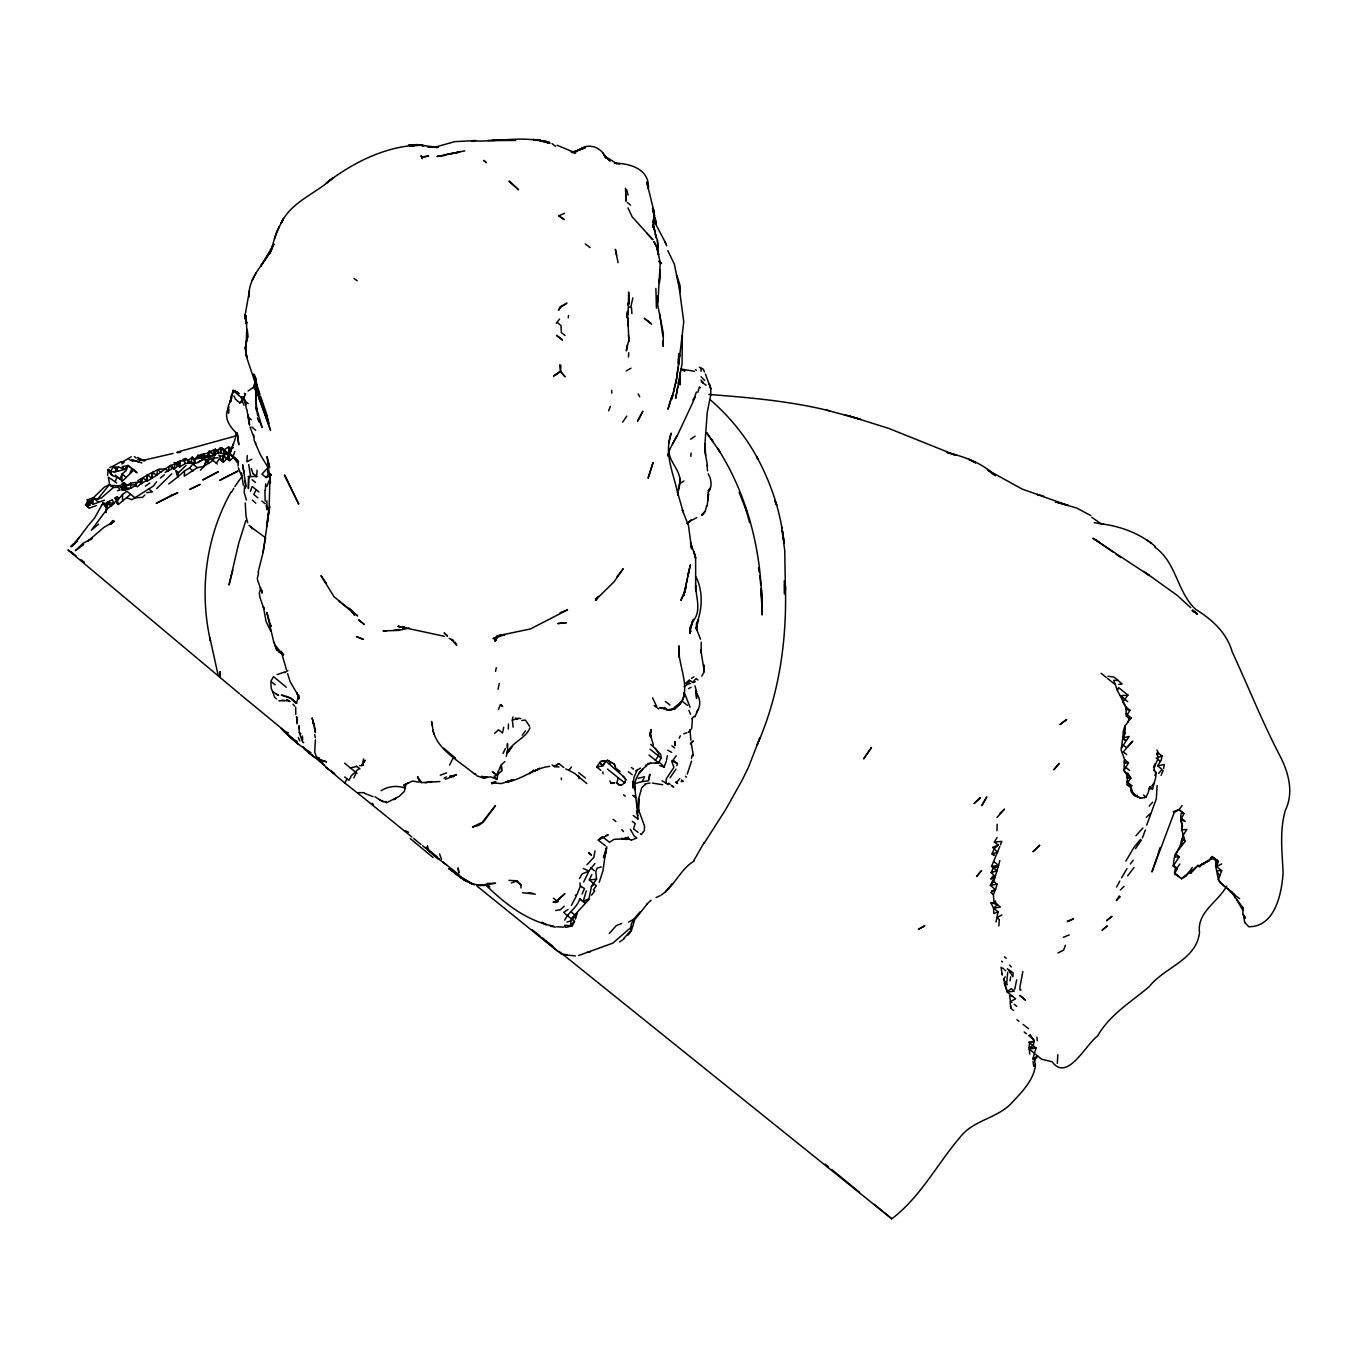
<?xml version="1.0" encoding="UTF-8"?>
<svg xmlns="http://www.w3.org/2000/svg" width="1358" height="1358" viewBox="0 0 1358 1358"><rect width="100%" height="100%" fill="white"/><g stroke="black" fill="none" stroke-linecap="round" stroke-linejoin="round"><path stroke-width="1.5" d="M257.12 470.207L256.628 476.573L248.429 476.505L248.395 488.507L248.853 477.812M1181.816 845.491L1182.699 835.934L1186.875 829.466L1181.8 829.84L1185.076 841.417L1175.468 853.758L1173.974 859.224L1173.244 866.081L1177.25 868.662L1174.738 873.313L1175.281 874.824M296.944 723.882L296.995 717.177L297.283 722.49M628.873 340.077L627.481 311.423L627.023 317.755L627.532 312.985M679.747 378.016L680.035 384.959L679.951 372.398M679.883 378.254L679.951 372.635M246.036 323.085L246.137 315.82L247.054 336.326L246.681 330.928L245.832 354.319L247.054 357.46L245.442 349.193L246.511 356.865L268.884 423.628L266.049 412.459L268.12 420.963M1125.952 713.629L1131.146 717.907L1129.058 718.399L1126.359 716.124L1125.969 706.907L1117.328 690.305L1113.696 680.341L1118.211 680.494L1122.081 684.008L1118.737 684.381M663.247 341.011L663.162 346.341L663.332 333.491L657.747 305.075L660.243 262.603L656.661 246.647L658.562 254.964L657.408 240.434L655.388 234.034L656.05 237.701M508.333 729.025L508.435 724.001M217.348 463.978L216.278 463.078L219.385 458.885L223.357 462.246L223.052 455.337L229.179 453.623L235.579 458.902M255.44 377.88L255.321 383.567L254.964 377.371M705.43 374.044L710.811 388.846L710.709 395.178L707.212 412.577L704.955 443.879L704.802 450.313L707.45 465.862M704.955 443.879L705.617 455.32M628.024 314.241L628.313 306.67L631.504 307.689L631.894 313.596M255.423 378.016L254.981 389.254L255.576 377.677L254.761 388.744L255.915 380.07M678.711 353.521L678.372 363.299L679 353.657L678.491 360.04M245.255 502.935L245.985 516.261L247.682 522.643M996.959 830.74L997.196 824.272M601.356 866.896L597.079 868.135L595.806 871.887L596.552 879.186L591.511 886.265L588.863 899.556L571.26 918.772L570.547 925.138M560.582 371.651L560.837 365.387L559.615 364.81L560.582 371.651L565.098 376.828L560.548 371.379L553.674 375.979L560.548 371.379M298.505 698.555L298.641 695.211L298.862 698.912L296.91 692.784L297.809 694.838L290.171 681.716L287.607 673.619M1124.22 739.075L1122.896 738.039L1123.202 731.538L1125.086 728.295M104.379 500.202L92.938 504.293L93.244 497.877L104.549 486.945L109.37 484.687L113.41 487.454L118.18 487.318L124.172 482.786M690.883 456.39L691.052 453.029M1057.814 1054.691L1057.322 1063.399M315.396 739.872L314.716 751.976L316.465 757.034L320.013 759.869L326.412 761.787L320.013 759.869M678.949 656.118L678.864 645.814C677.065 666.354 695.449 693.615 674.79 708.859L666.218 709.996M1153.876 767.474L1157.814 759.445L1157.525 752.468L1162.075 756.033L1161.141 760.225L1157.661 765.861L1162.024 769.409L1158.646 773.398M214.157 457.816L213.036 460.413L208.504 463.485L208.198 456.543L203.751 459.31L207.978 460.549L210.524 458.359L218.044 457.799M265.353 490.442L265.693 483.821M619.52 164.08L614.461 163.096C630.299 163.554 649.803 168.901 648.394 188.881L646.764 182.04L653.622 210.066L653.928 223.425L653.945 215.362M1010.335 973.075L1009.147 970.495L1012.881 976.725L1013.119 972.82L1007.246 968.78M198.828 462.28L192.87 464.096L189.492 468.069L184.586 470.819L184.264 476.183L197.3 467.661L204.023 466.439L206.348 460.226M627.871 318.281L627.685 325.597M998.877 925.901L999.267 919.536L996.908 917.618L998.079 911.846L993.564 908.179L990.814 902.595L995.584 903.036L1000.405 907.059L993.564 908.179L993.818 913.561L998.079 911.846M678.015 367.441L675.86 382.956M1178.982 809.64L1183.921 813.646L1180.662 819.96L1182.512 825.902L1181.8 829.84C1183.259 823.763 1178.693 818.042 1181.867 811.914L1178.982 809.64L1173.244 811.745L1174.229 812.474L1178.982 809.64L1182.156 805.515M1131.146 717.907L1124.814 726.174L1125.069 733.133L1122.76 737.937L1121.148 750.091L1124.645 759.682L1123.932 770.512L1130.824 778.151L1127.666 782.31L1127.276 784.89L1130.841 787.708L1133.896 795.194L1140.669 798.114L1144.353 797.638L1145.982 797.061L1148.019 793.123L1149.887 786.757L1152.569 788.879L1155.624 777.896L1156.065 772.804L1154.011 769.901L1155.03 763.96L1153.519 767.202M654.318 217.076L653.283 222.423L654.352 216.72L653.622 210.066L654.149 213.8M507.196 747.749L507.485 743.539L507.773 750.465M228.806 409.013L228.5 413.222L228.212 406.348L231.624 397.996M694.906 685.773L696.535 691.46L696.586 698.453L695.907 692.648C700.677 698.012 700.864 705.804 697.027 711.898M247.343 455.541L246.85 461.805L251.841 459.191M628.431 357.018L628.788 352.774M678.661 365.234L679.56 354.744L676.878 377.694L671.87 399.031L675.86 382.039M1124.645 759.682L1128.498 762.823L1123.932 770.512L1127.378 775.282L1127.276 784.89L1132.012 785.841L1126.563 781.359M690 628.788L689.643 632.794L692.512 622.1L690.424 627.158L693.649 619.333L692.24 621.981C702.103 611.779 695.958 597.69 695.619 585.485L695.72 591.103L695.602 557.968L690.815 543.064M678.847 363.146L683.77 321.812L678.864 285.248M264.912 490.476L265.2 501.085M1124.526 759.529L1124.186 762.992L1128.498 762.823M1242.994 907.721L1242.96 913.951M1157.118 785.603L1156.32 798.827L1146.695 825.172M679.238 484.059L678.253 491.019L679.764 484.585M679 656.678L679.339 653.588L678.915 657.051M238.023 465.981L238.38 462.789M295.704 707.314L295.755 714.461M359.972 768.934L356.305 765.929M207.859 453.199L209.573 451.009L207.859 453.199L200.305 454.641L197.725 457.816L203.666 455.728L207.095 455.932L210.15 451.705L214.581 455.524L197.725 457.816L198.115 455.354L194.856 459.31L194.941 462.144L191.037 462.84L186.47 459.072L184.196 460.854L180.461 460.854L179.748 466.982L178.628 466.15M236.037 432.489L235.324 438.566L229.943 453.419L237.65 460.583L233.186 456.967M230.096 453.114L228.755 446.986L228.534 453.538L223.052 449.023L224.053 453.334L230.096 453.114L230.639 448.598L228.755 446.986L223.934 449.837L224.053 453.334L227.024 453.725L222.423 448.412L219.775 448.242L217.195 450.873L218.757 453.538L215.328 449.159L210.15 451.705L207.927 456.594L204.447 456.067L215.362 455.456M627.26 344.864L626.344 350.839L628.347 341.826M707.162 506.042L708.604 493.667M568.221 317.891L568.544 315.531M628.364 305.55L628.635 292.089L629.229 300.271L628.313 305.244L629.212 299.269L628.092 305.007M707.518 470.836L707.043 465.471M678.304 383.16L678.796 379.51M244.491 486.164L244.236 492.699L246.46 500.117M266.864 500.83L267.203 509.878L266.134 505.465M632.862 297.877L630.808 307.112M1010.029 980.815L1010.607 976.809M106.06 512.628L106.552 509.318L105.551 512.255M677.795 386.86L675.639 398.454L682.056 363.893L682.344 335.613M399.405 796.178L404.395 791.358L406.093 784.177L412.543 781.003L419.062 782.225M559.106 951.364L891.782 1218.805C920.826 1196.805 937.376 1163.602 960.581 1136.629C974.059 1119.688 997.706 1118.381 1011.999 1102.628C1021.929 1091.815 1033.693 1080.459 1035.407 1065.164L1034.575 1060.191L1032.861 1058.816L1036.069 1048.003L1028.787 1042.146L1034.304 1041.28L1030.009 1034.406M258.071 572.414L263.062 552.502L269.75 506.636L269.156 508.248L270.004 474.706L270.395 482.854L267.051 456.526L269.75 467.339M233.067 392.7L231.301 395.738L230.656 401.595L232.965 390.425L235.511 390.714M1006.584 984.465L1007.704 972.243M594.957 850.94L593.904 857.288L586.979 864.707M106.773 508.418L102.885 502.562L106.773 508.418L107.231 502.205L112.391 499.693L113.783 503.546L107.265 508.894L91.376 530.18L98.642 524.137M263.062 552.502L265.472 538.294M474.927 773.483L476.896 775.876L481.564 777.336L490.968 776.929L496.96 779.458L498.301 771.582M1163.602 768.458L1164.281 764.503L1157.661 765.861M649.65 774.264L648.615 780.086L650.024 774.654M239.619 403.241L241.928 400.271M186.08 465.353L178.509 472.635L177.694 477.065L168.715 483.957M640.348 911.659L633.439 919.485L631.232 924.408L630.689 930.705L623.746 938.497M606.788 846.832L604.123 858.035L605.532 852.518L602.969 870.767L599.217 882.31M687.997 575.52L688.693 571.871M687.81 576.437L688.727 571.65M687.25 774.077L691.477 761.21M507.247 752.009L507.603 750.21M993.971 902.73L993.411 894.532L995.499 889.575L990.372 885.433L993.835 881.529L999.861 860.599M1192.341 867.389L1186.298 875.927L1181.511 878.745L1178.405 876.266L1174.466 873.041L1175.587 867.236L1173.244 866.081L1179.202 856.813L1175.468 853.758M498.097 689.287L499.218 683.464M495.534 671.361L496.264 667.712M1014.732 989.303L1016.684 979.78M215.328 449.159L214.174 454.981L217.433 453.08M363.503 765.437L362.433 764.639L363.571 758.867M687.437 578.338L683.719 595.398L690.441 564.758L689.032 570.054M1205.598 862.296L1209.078 860.649L1200.489 864.944L1209.078 860.649L1212.219 856.491L1218.364 861.345L1216.496 866.489L1221.674 870.665L1218.398 879.797L1220.384 882.921L1232.181 892.359M653.622 210.066L654.318 217.212L652.825 226.973M564.724 920.147C568.374 912.118 577.235 907.687 579.73 898.792L584.857 902.934L583.227 901.406L586.266 890.831M995.991 921.912L996.908 917.618L1001.865 914.952M122.101 483.431L124.325 482.956L125.615 484.093L125.021 486.809L130.724 483.193L139.45 481.92L141.707 483.652L140.638 479.085L147.564 474.876L157.8 469.63L160.821 472.109L169.665 465.811L179.426 462.789L178.815 466.405L175.063 463.401L174.062 469.325L169.665 465.811L167.951 471.124L165.099 472.329M157.8 469.63L156.56 475.351L147.122 481.173L142.845 477.812L141.47 483.363L146.341 480.613L147.088 475.181L147.122 481.173L147.564 474.876L152.011 478.457L152.537 472.499L151.807 478.186L152.826 472.363L156.56 475.351L160.821 472.109M666.489 760.039L667.474 755.591M503.733 727.226L502.46 732.93L498.522 729.772L494.635 733.337M507.654 750.431L506.228 756.423M641.944 781.682L636.002 783.277M173.841 462.671L177.1 463.723L177.491 461.992L180.461 460.854M257.324 578.44L258.631 572.77M496.96 635.697L495.857 640.484L496.739 636.902M228.959 406.891C223.323 416.244 228.534 425.105 235.341 432.014M691.46 758.494L692.291 754.98L693.361 755.778L691.29 743.386M607.45 769.086L618.145 777.71L617.041 782.378L618.79 784.822L621.251 785.28L624.731 782.819L625.834 779.628L624.391 777.353L605.617 760.887L600.711 761.499L596.671 766.981L600.864 770.342M676.895 765.691L677.404 763.586L673.042 760.107L676.199 755.812M697.571 710.166L695.024 716.905M652.791 226.973L653.724 223.68M231.573 395.874L230.215 401.408L231.539 398.013M706.669 505.566L705.26 511.151L701.475 514.784M1022.846 971.513L1020.13 985.823L1019.858 989.863L1021.114 990.016M677.065 436.088L693.004 402.053L696.348 392.055M124.681 490.085L121.269 487.352L124.715 490.187L126.09 484.84L134.782 484.891L136.971 482.701L135.647 485.587L130.657 488.252L126.43 487.98L124.715 490.187L121.999 489.899L121.269 487.352L126.09 484.84L122.067 488.048L121.999 489.899L125.7 489.389L126.752 485.095L125.615 484.093M249.38 424.85L246.85 409.301M651.161 729.518L649.735 735.866L650.838 729.806L650.635 737.038L650.652 735.527L653.351 745.084M204.124 453.979L201.086 457.731L194.856 459.31L192.276 457.154L188.083 460.481L188.541 462.806L191.512 463.197L185.503 463.384L179.748 466.982L177.491 461.992M513.035 716.888L512.153 720.215L517.721 718.399M1203.867 863.111L1204.631 863.739L1203.782 863.145L1199.793 866.608L1198.146 865.335L1190.151 872.243M267.815 467.678L261.958 474.112L266.168 477.558L271.379 475.045L267.492 471.922L268.477 468.221M223.357 462.246L227.058 458.563L228.314 453.911L229.57 460.668L233.678 457.273M298.03 697.961L296.519 702.986M1123.507 730.91L1124.814 726.174M130.657 488.252L130.724 483.193M248.191 403.666L244.168 400.186L243.303 396.926L245.272 400.78L243.642 399.388L245.136 393.973L244.355 393.413L245.56 394.601M1126.359 716.124L1129.992 710.251L1125.578 706.652L1122.845 701.967L1127.921 695.126L1118.686 687.623L1117.328 690.305M435.629 147.326L438.413 147.004L427.787 146.851L437.514 147.496L417.025 144.576L408.486 145.204L414.869 145.34C382.837 147.496 351.467 163.656 326.26 183.092L333.338 177.542C316.72 193.328 291.58 201.323 281.225 222.933L283.516 218.536L276.404 232.439L270.038 253.386M220.42 455.677L223.476 456.712L222.186 461.228L218.876 455.151M668.849 443.098L671.175 433.168C663.536 454.523 674.23 474.621 678.1 495.229L677.523 492.36L683.193 511.966L682.293 509.912L688.455 525.529L691.629 548.938L690.492 542.827M697.791 392.394L699.387 386.962L700.456 387.76M634.559 920.317L631.249 931.096L627.956 935.136M209.573 451.179L207.978 456.611L207.095 455.932M260.736 587.641L259.327 593.242L260.006 597.622L264.029 609.267L263.452 606.941L266.1 621.625L270.785 631.181M232.829 570.122L228.993 585.009L238.736 543.132L245.883 520.555M993.411 894.532L990.848 892.495L995.499 889.575L997.111 884.211L993.835 881.529M997.111 884.211L990.372 885.433L994.939 875.774L990.797 879.118L993.818 874.858L991.051 872.668L997.027 870.784L991.544 866.421L999.827 846.39M274.384 238.787L279.171 226.616M1127.921 721.998L1129.058 718.399M96.316 505.668L89.492 508.011L85.486 504.752L86.929 506.025L89.781 504.056L90.103 505.278L87.54 504.395L92.684 498.046L87.336 499.778L87.54 504.395L91.139 502.901L92.684 498.046L97.64 499.15L101.46 497.894L113.41 487.454L109.37 484.687L97.64 499.15M1157.22 856.457L1151.924 871.955L1174.229 812.474M1157.525 752.468L1156.778 754.725L1158.442 753.13L1156.948 750.074M588.303 872.447L583.685 881.987M1157.797 854.623L1160.19 847.494M652.519 222.423L654.284 217.229M496.638 636.664L495.042 641.316L496.943 636.664M666.269 761.261L664.079 767.066L659.496 765.488M234.781 451.603L232.931 456.763L237.395 462.705L238.55 461.211M250.381 491.375L252.13 486.436L258.903 491.952M1145.405 829.959L1142.401 837.903M248.107 391.002L253.403 387.437L255.542 381.615L258.886 392.903M129.74 466.846L128.025 465.505L126.124 470.683L122.101 473.942L119.911 479.001L122.407 481.105L133.763 470.123L137.022 472.822L131.913 468.408M1065.436 945.236L1063.654 950.074L1057.916 952.96M229.943 453.419L231.607 448.938M116.652 483.041L115.175 481.784L116.907 477.184L112.358 475.572L108.182 469.427L109.37 470.224M269.784 253.793L274.01 243.897L260.804 266.168L269.631 252.877C261.126 266.592 248.056 279.544 248.972 296.876L249.397 290.985L245.238 314.496L245.951 322.423L245.306 316.618M575.402 919.162L577.405 912.644L572.516 919.79L574.485 921.318L570.767 925.002M496.96 779.458L494.159 776.25L496.892 775.062L500.983 765.097L504.87 761.566M449.583 765.046L452.791 758.681M271.702 249.261L272.058 248.361M266.898 486.249L269.173 480.579M608.622 410.761L610.387 406.398M129.808 473.653L131.862 468.646L128.025 465.505L124.58 469.444L114.479 472.058L110.456 471.345L108.182 469.427L110.558 473.721L110.456 471.345L113.325 466.999L118.587 466.999L124.58 469.444L128.025 465.505M253.42 387.454L255.491 382.413L254.048 387.93M1000.473 844.727L1001.865 841.366L994.412 842.045L997.078 837.496M498.403 709.623L500.508 704.598L502.562 706.347L500.508 704.598M88.321 502.698L86.929 506.025L89.492 508.011L85.486 504.752L87.642 502.121M1161.073 775.367L1163.195 770.359M576.318 895.991L571.412 905.379M1149.887 786.757L1149.055 788.675L1152.569 788.879M701.78 676.182L704.259 671.497L700.847 650.126L701.135 652.875L701.254 642.198M1122.896 738.039L1125.069 733.133M102.257 504.31L94.551 518.077L87.846 526.021M1121.284 748.088L1129.16 736.46L1122.76 737.937L1125.748 740.433L1122.845 738.939M111.288 523.781L112.765 520.504L111.22 523.509M496.807 636.8L495.263 640.178L497.945 635.714L494.872 639.941L498.131 635.9L494.482 639.669L498.352 636.138L493.056 638.616L504.904 634.678L497.707 635.782L530.52 628.924L567.576 609.793L560.141 612.679M105.788 512.119L107.503 504.09L104.43 503.071M503.037 753.469L505.295 748.581M582.056 894.005L584.5 888.573L580.138 885.755L580.002 882.853M679.204 738.175L680.324 735.781M592.971 882.989L589.304 879.984L591.816 874.62M1154.843 775.418L1156.065 772.804L1153.876 770.156M144.848 495.008L142.641 497.317L135.053 497.86L130.64 494.278L118.333 504.497L117.433 500.559L122.526 494.448L126.854 491.256L130.453 494.125M529.959 727.803C525.682 738.905 511.83 741.74 507.298 753.13L511.881 746.747L509.029 751.212M266.168 477.558L269.207 473.331L267.492 471.922M445.017 155.474L436.936 156.476L459.53 152.164M119.131 485.349L118.18 487.318L120.115 489.932L117.467 490.713M1181.511 878.745L1189.591 871.887L1191 872.956L1198.146 865.335M231.25 491.562C205.839 536.766 199.066 590.289 210.388 640.704L209.862 637.649L218.197 675.367M991.051 872.668L993.411 867.864L998.368 866.676M353.81 777.794L356.186 773.041M232.235 446.544L233.576 443.896M672.38 444.151L676.946 435.901L669.562 449.634L667.83 455.982L669.443 449.125L668.832 455.796L668.815 449.108C668.17 461.567 681.037 469.851 679.968 482.514L679.73 477.897M675.995 769.171L670.054 777.794M362.213 796.722L344.762 782.989L347.156 778.813M348.904 780.443L351.349 775.741L359.021 768.577M574.621 921.403L572.176 926.088L571.124 925.104M256.136 272.822L252.198 280.223M579.543 878.473L581.988 874.026L588.795 871.123L594.974 863.501M1116.599 887.046L1119.773 881.104M256.255 489.814L253.742 494.448L257.918 497.86M596.671 766.981L602.986 765.895L599.421 762.517L603.105 765.522L605.617 760.887L607.552 760.276L613.901 763.722L615.395 765.929M654.437 747.935L660.803 754.505L661.091 758.07L658.562 762.738L647.613 763.552M603.105 765.522L605.651 760.87M1121.606 877.726L1126.97 868.696M114.479 472.058L118.587 466.999M704.157 842.537L693.683 860.802M704.446 842.792L725.851 809.283L741.943 780.544L748.513 767.202L759.818 738.022L757.017 745.236C779.22 695.245 786.961 640.518 785.399 586.13L785.399 590.221L784.754 550.516L781.614 526.989M1125.867 861.074L1133.896 847.528L1140.465 839.414M231.743 491.919L233.814 488.303M1141.348 840.127L1135.424 848.75M637.089 770.207L633.931 777.54L632.964 787.996L632.709 781.189M124.325 482.956L122.882 485.383L125.428 483.906M362.433 764.639L365.132 760.208L362.145 764.486M78.068 539.109L87.404 526.615M707.824 492.937C712.526 487.743 711.575 479.34 708.18 473.789M1119.264 895.873L1116.361 900.541L1120.265 896.67M695.092 397.011L693.072 400.169L695.313 397.113M597.401 597.299L595.636 599.998L598.793 596.366L595.33 600.151L613.884 582.005L623.237 568.764L617.058 576.658M1004.411 982.157L1003.562 979.169L1005.192 976.741M111.424 523.594L113.376 520.725L109.302 524.578L114.479 521.302L104.125 527.227L88.049 540.993L92.191 538.362L82.889 543.421L75.386 550.686L83.585 544.626M622.66 422.1L626.785 416.125M1133.964 867.609L1127.615 875.893M556.237 323.187L559.564 319.13M242.386 475.911L234.849 486.487M1179.83 864.044L1176.809 868.305L1173.431 865.538M1135.916 835.73L1142.893 827.956M522.321 735.153L525.359 730.893M672.074 883.668L665.607 891.85L661.261 895.024M997.027 817.465L1004.547 809.113L1000.082 813.238M1212.219 856.491L1209.978 859.529L1214.697 858.443M1226.647 886.197C1218.075 901.882 1196.704 912.27 1199.521 932.606C1196.16 960.276 1164.553 967.134 1149.207 986.638C1130.925 1002.068 1109.69 1014.698 1097.502 1036.12C1085.942 1044.166 1067.269 1082.615 1052.127 1061.735L1041.637 1059.257L1035.577 1054.3M156.611 481.784L153.488 485.977L131.947 499.659L126.769 497.86M702.205 515.48L705.328 511.304M1130.365 863.977L1133.149 860.293M635.238 919.077L647.308 903.8M227.024 453.725L221.456 453.368L220.76 450.601L222.423 448.412M591.562 895.126L594.736 890.984L593.361 889.931L596.332 885.62L594.515 884.228L591.511 886.265M555.439 902.442L558.172 901.423L553.029 902.035L555.439 902.442L564.945 893.564L556.627 900.897L553.368 898.181M657.713 761.957L658.562 762.738L655.32 760.157L658.528 756.05L658.46 753.351L655.999 749.175L650.737 744.371M1151.771 785.959L1153.91 783.226M74.809 542.521L79.137 537.445M646.663 765.759C639.143 771.123 633.592 780.12 634.627 789.592L634.288 782.666L637.819 815.92M707.976 490.798L710.183 488.099M677.523 783.498L676.522 782.598L679.798 778.626M642.555 769.12L639.262 773.109L642.64 769.12M565.709 768.967L568.747 770.241L571.548 767.032M1149.174 806.109L1152.602 802.171M482.633 821.743L495.517 805.583L483.075 822.371L478.61 825.426L472.499 827.056L481.156 822.744M121.677 462.399L131.217 456.78M609.284 933.489L616.226 925.681L621.709 923.423M200.407 470.241L204.023 466.439M141.334 483.38L137.226 486.809L135.647 485.587M171.719 473.874L156.696 488.591M690.798 743.42L693.259 740.925L690.339 743.861M121.847 481.683L122.101 473.942L126.243 477.49M70.939 546.239L73.57 543.675M184.586 470.819L177.694 477.065L175.708 470.411L178.509 472.635M691.714 718.654L694.244 716.226M1120.282 890.033L1124.051 886.384M645.559 784.16L641.74 787.742L638.684 798.725L638.158 811.795L638.6 798.572L638.718 812.254M696.535 691.46L695.432 690.781M694.023 861.125C681.478 868.577 676.165 882.445 665.437 891.646M77.406 541.112L71.346 546.731L75.182 543.166M1146.339 817.278L1150.498 813.476M993.564 908.179L997.468 904.615L990.814 902.595M687.216 523.577L691.103 520.029L687.216 523.526L690.849 520.912M647.189 903.8L651.093 900.252M998.232 845.1L994.277 848.597L991.951 854.148L994.26 855.251L992.375 853.775L997.621 852.281L992.647 847.341L998.232 845.1L994.412 842.045M564.249 906.261L560.311 909.741L555.745 910.488M685.4 683.38L689.423 679.9M496.892 775.062L492.411 771.802L496.892 775.062L501.662 771.055L501.526 765.301M602.239 836.681L598.148 840.076L605.413 845.779M160.295 478.084L164.454 474.74M1144.353 797.638L1145.558 796.688M684.126 686.775L687.012 684.551M208.266 463.265L203.972 466.473L206.178 461.516L208.504 463.485M599.116 839.651L608.265 834.847L606.058 835.408M1034.575 1060.191L1037.682 1056.015L1032.861 1058.816M145.391 486.147L149.787 483.024M116.975 496.705L117.433 500.559L114.836 498.199L116.975 496.705L118.655 497.996M563.876 767.576L558.851 763.603L554.454 766.693L558.987 766.981M121.813 463.927L124.223 462.246M690.611 439.262L695.075 436.173M1137.155 795.245L1136.222 795.873L1131.452 792.037L1130.841 787.708M555.405 374.876L560.124 371.668M220.76 450.601L223.102 449.04M619.638 941.858L624.188 938.802M1035.407 1065.164L1033.744 1066.285L1033.031 1061.328M679.628 483.821L683.906 480.987M563.57 912.44L568.119 909.419M284.569 672.702L287.913 670.563M549.617 766.353C534.543 768.017 522.117 779.475 506.823 782.089L512.628 779.848L501.543 783.583L491.375 782.683L494.889 782.429L491.647 783.719L494.77 782.446M691.46 678.372L693.938 676.81M1205.446 862.143L1208.62 860.208M673.857 707.908L682.123 701.288L684.143 696.128L683.872 693.174L684.568 696.382L683.634 692.716M558.851 763.603L554.098 766.438L552.112 764.894M635.748 770.903L640.501 768.051M444.066 778.27L446.392 776.895M381.106 790.696C388.167 786.129 397.69 785.094 405.465 788.302M207.027 455.66L202.24 458.478L198.115 455.354L199.015 457.901L201.612 458.036M539.482 768.187L534.712 770.971L537.819 769.646M626.174 370.938L630.978 368.188M398.675 796.637L386.775 802.663L379.34 799.845M244.542 396.791L241.232 397.334L242.301 401.272L239.721 402.749L236.258 399.914M573.466 151.621L585.213 147.801L576.013 151.332L584.908 147.241L579.798 149.397C589.083 142.352 601.764 147.733 605.923 157.884L603.733 154.676L610.149 161.008L604.989 156.289L616.634 163.588M688.523 688.693L691.018 687.301M113.648 465.828L121.066 461.669M445.441 779.305L456.492 774.722L450.567 776.369M631.385 927.005L612.848 943.131L578.644 955.506M198.336 462.059L203.428 459.377L198.2 461.822M691.612 520.352L696.722 517.653M1012.134 996.042L1009.571 995.686L1010.556 1001.491L1015.648 998.843L1007.008 991.9L1011.286 988.624L1014.273 991.119L1007.381 992.121M676.522 782.598L677.421 782.14M628.381 922.099L633.439 919.485M404.718 787.861L404.005 785.026L408.639 782.683M1216.496 866.489L1221.64 863.96M1063.331 937.326L1069.255 934.881M507.417 782.395L511.219 780.527M656.118 897.553L660.073 895.686M579.73 898.792L583.227 901.406L588.303 899.03M645.508 765.42L650.805 763.026M109.76 467.508L112.544 466.252L117.925 470.768M558.8 215.786L564.13 219.555L558.8 215.786L564.538 213.325M608.961 763.637L611.524 762.585M404.005 785.026L406.093 784.177M277.185 674.57L284.501 672.04M177.1 463.723L179.426 462.789L178.815 466.405L175.878 463.095L177.966 465.777L174.062 469.325L170.836 465.268L172.653 468.255L167.951 471.124L165.201 468.934L158.496 469.206M1157.406 753.554L1158.442 753.13M440.264 775.231L446.646 772.855M692.987 682.667L695.245 681.784M511.355 882.989L517.143 880.799L520.929 884.992L520.963 887.945M204.583 453.674L200.78 456.033M631.47 840.042L636.902 838.005L635.103 836.681M182.821 459.479L185.74 458.41L184.196 460.854L185.503 463.384M991.561 890.899L995.499 889.575M1158.153 757.323L1162.075 756.033M683.719 733.863L686.741 732.862M583.227 901.406L588.863 899.556M230.639 448.598L233.457 447.682M495.891 781.801L491.902 783.057L494.889 782.429M409.148 627.99L398.454 630.418L383.058 630.859L386.623 630.791M567.05 922.031L570.649 920.962M484.399 778.185L487.437 777.319L481.564 777.336L484.11 778.253L481.903 776.131M436.444 146.783L454.879 141.622L475.555 140.587L471.43 140.757C497.351 142.573 524.714 134.561 549.667 143.337L543.879 140.96L533.151 139.484L540.433 140.281L537.462 139.908L549.667 143.337M566.184 927.361L571.939 925.867L564.622 925.239L565.42 927.175M177.049 452.146L236.02 435.884M690.628 683.43L686.673 684.432L690.356 680.647L692.563 682.378L696.128 678.559L697.978 679.985M402.953 628.686L406.144 627.939M587.369 952.382L590.424 951.669M681.156 781.58L683.278 781.308L681.563 779.984M575.3 895.16L576.878 894.803L580.053 886.842L581.292 886.672M638.09 778.253L644.592 776.793L642.232 781.58L648.547 780.782M1188.844 873.432L1191 872.956M141.809 460.651L173.077 453.453M457.901 152.3L444.253 154.863L445.645 154.88M464.809 150.874L451.111 153.573M344.66 763.162L350.296 767.864L356.22 766.642M425.207 782.836L431.708 781.495M248.208 417.415L251.349 419.775M221.456 453.368L217.229 451.365M219.775 448.242L221.812 447.868L217.195 450.873L216.262 450.007L214.174 454.981L213.478 449.668M1218.364 861.345L1216.293 861.702L1213.882 858.765M645.084 783.838L649.973 783.057M393.582 630.401L399.761 629.433M146.732 492.733L152.402 491.851L149.007 489.05M177.151 452.774L180.512 452.265M439.924 781.529L421.608 782.615L418.79 780.222L417.534 776.606L421.608 782.615M609.844 780.867L611.1 783.379L614.563 782.853M278.899 700.813L284.263 700.524M128.263 465.675L122.254 466.541L124.58 469.444M600.711 761.499L604.412 760.972M991.544 866.421L998.673 865.47L993.988 861.685M521.811 720.504L525.427 720.113L529.569 726.258M589.304 879.984L596.552 879.186M1127.921 695.126L1120.452 695.754L1127.734 701.696M611.1 783.379L613.85 783.142M101.884 504.548L107.503 504.09L111.679 505.77L107.231 502.205L113.783 503.546L116.771 499.88L117.433 500.559M655.558 763.128L659.937 762.789L664.079 767.066M491.986 140.383L515.531 140.349L488.065 140.434M1179.202 856.813L1174.653 857.119L1180.628 844.455L1181.833 838.752L1185.076 841.417M535.375 894.141L522.558 892.749M357.799 792.682L364.063 792.614M359.564 765.691L362.145 765.674M1221.674 870.665L1216.632 870.699L1215.597 865.742L1216.87 860.038L1215.597 865.742L1216.428 866.913M125.7 489.389L128.993 489.372L123.901 488.439M480.019 885.45L495.568 883.277L487.199 883.464M477.133 885.416L484.721 885.45L471.871 884.109L448.768 868.594L465.743 880.935L474.434 884.703L459.53 876.691L465.743 880.935L454.675 873.364M450.313 776.436L454.03 776.47L449.854 776.131L451.484 776.725M575.385 955.896L564.538 954.844M652.4 783.091L662.687 784.737M563.808 927.124L556.746 926.801M508.911 880.357L517.143 880.799M694.498 371.294L680.681 368.969L684.856 371.023L680.528 368.816M110.915 485.366L117.671 485.74M708.808 394.431C749.26 397.588 790.203 401.034 829.67 410.897M281.819 700.389L287.336 700.796M561.584 954.199L567.22 954.708M515.531 140.349L508.367 139.67M553.606 926.156C527.023 921.08 505.074 903.834 485.943 885.212M575.877 152.724L571.26 152.3L575.028 152.724M518.145 718.297L520.81 718.569M528.33 892.817L533.1 893.394M444.321 636.274L398.098 626.361L405.227 627.413M284.314 695.534L281.344 695.143L290.476 698.301L295.772 703.037M1107.89 676.233L1114.052 677.099L1118.211 680.494M1094.208 522.677L1103.392 524.222M666.863 708.961L659.615 707.739L664.588 708.842M1140.669 798.114L1133.896 795.194L1131.452 792.037L1131.367 787.063M398.098 626.361L404.344 627.43L401.102 626.87M1103.307 524.12C1122.115 526.785 1140.618 533.966 1155.183 546.34M144.865 460.701L137.888 459.411L141.996 460.175M626.87 839.516L621.54 838.446L624.867 838.803L614.02 839.363L609.487 842.283L602.969 837.19M550.363 926.105L555.371 927.141M549.769 142.335L543.251 140.893L547.546 141.894M1129.992 710.251L1126.003 709.351L1125.578 706.652M134.221 460.786L139.144 461.924M422.661 145.679L420.216 145.085L423.679 145.951M826.292 410.014L860.361 419.299L844.201 414.529M1043.623 496.128L1036.799 494.363L1068.22 505.465L1055.539 501.9L1076.656 508.011L1090.797 515.582M574.875 152.69L557.052 145.238M848.631 415.82L888.811 428.432L956.066 455.405L946.424 452.248C964.146 456.763 982.072 462.654 995.38 475.843M233.949 391.172L232.965 390.425L239.195 393.379M131.913 459.581L141.826 462.993M203.751 459.31L207.978 460.549M288.405 732.76L285.944 731.996L240.553 694.668M1180.662 819.96L1185.211 821.42L1181.205 818.144M364.555 793.361L373.127 796.637M618.23 784.262L621.251 785.28M285.842 696.06L291.257 698.233M1037.665 494.584L1022.065 489.033L987.504 469.936L993.818 474.672M1003.647 968.763L1001.848 967.864M268.018 473.687L271.379 475.045L268.918 472.584M316.465 757.034L318.943 758.036L326.039 767.389L333.304 772.889M631.029 839.957L625.138 837.597L629.552 839.38M699.319 367.135L703.393 369.325L704.479 372.024M293.718 739.754L297.215 741.298M677.404 763.586L671.65 760.904L673.857 767.457L666.337 778.694L666.048 783.125L668.119 784.618M144.084 460.769L137.616 457.476M1230.246 891.765L1239.616 898.623M474.825 774.366C460.685 762.008 437.038 749.888 433.083 730.366M405.244 830.672L408.605 832.301M583.278 868.407L588.795 871.123M485.179 884.381L489.882 886.706L486.334 884.924M132.965 461.431L129.095 459.428M223.476 456.712L229.57 460.668L229.179 453.623M545.916 924.56L541.689 922.354L546.052 924.696M449.209 638.345L453.691 640.704L451.518 639.55L456.712 645.288L455.168 642.164M132.761 469.291L134.323 470.14M286.521 699.743L289.95 701.611M1028.6 1028.702L1023.066 1024.475M667.695 750.159L671.769 752.383M568.747 770.241L575.079 773.721L586.809 783.566M283.737 654.726L276.93 650.176L275.538 647.087M283.296 654.488L278.882 651.823L282.702 654.335M1091.781 517.296L1101.711 524.256M276.302 694.125L278.577 695.381L272.551 691.528L271.159 688.15L270.887 681.275L273.467 676.607L286.351 687.25M249.023 525.461L251.264 526.734M291.087 737.971L294.652 740.025M515.446 717.975L517.687 719.265M662.076 780.799L666.048 783.125M334.798 773.89L333.847 773.279M446.561 864.978L438.753 859.037M664.334 707.484L665.658 708.282M310.88 752.739L299.218 744.863L284.263 731.538L294.941 741.451L298.624 744.354L281.242 728.567M140.825 482.005L140.638 479.085L137.871 480.596M116.907 477.184L119.911 479.001L115.311 475.079M134.357 456.577L136.241 458.087M71.125 552.333L73.315 553.911M1098.707 541.91L1092.901 538.294L1149.292 575.537L1143.792 571.277M265.608 537.802L250.534 526.751L252.113 528.873M607.552 760.276L609.725 761.634M287.37 699.862L289.526 701.254M701.067 376.743L704.649 380.444M659.784 262.417L661.55 263.554L658.63 261.313M1192.188 610.557L1197.145 613.782L1192.409 610.54L1196.262 613.29M251.824 426.972L255.711 430.282M703.105 383.058L704.123 383.771M374.978 796.756L383.024 801.848M119.827 486.232L121.643 487.488M1127.378 775.282L1127.157 777.811L1130.824 778.151L1127.785 772.991M328.364 768.967L325.971 767.304L330.011 770.461M1094.921 539.262L1112.847 551.942M1146.644 573.483L1177.267 595.415L1190.711 607.688M1116.021 554.2L1120.673 557.476M638.141 832.386L633.558 828.94L635.204 823.644L632.285 821.335M1154.877 547.257C1176.554 562.144 1176.979 592.326 1195.855 609.521C1212.117 619.452 1226.902 632.947 1232.232 651.942C1248.341 686.639 1262.414 722.354 1280.136 756.236C1288.725 772.838 1293.902 792.614 1285.415 810.2C1279.355 830.587 1282.207 852.026 1283.106 872.871C1281.663 894.124 1274.856 926.903 1248.766 926.75L1244.896 922.659M344.694 776.997L346.918 778.592M292.479 699.132L296.808 703.41M1150.956 543.03L1146.627 539.788M657.645 708.265L658.664 709.029M1001.542 961.226L1002.56 961.973M696.518 370.327L695.517 369.682M690.509 714.342L688.93 710.353M705.04 384.416L706.109 385.214M353.98 278.39L357.205 280.8M1004.428 969.731L1005.786 970.766M88.677 500.796L87.336 499.778L89.221 501.34M585.281 243.931L590.102 247.614M1010.556 1001.491L1011.982 1002.577M339.144 601.356L357.646 615.921L334.085 596.79L320.98 575.605L326.497 583.617L324.494 581.326M701.271 381.683L702.765 382.82M675.537 782.038L676.98 783.142M69.937 551.399L67.985 549.956L239.449 693.7M552.01 143.608L555.626 146.375M1012.016 1009.266L1013.56 1010.437M628.33 771.717L632.2 774.722M71.295 552.502L73.179 553.928M668.442 783.125L670.02 784.33M637.513 818.789L633.235 815.445M300.848 733.659L299.252 732.454L299.032 725.732L299.235 728.652M344.762 782.989L332.048 772.346M433.134 857.577L410.184 838.531M665.386 701.475L669.935 704.989M623.56 794.871L625.257 796.178M1028.634 1035.458L1033.879 1039.549M91.139 502.901L92.938 504.293M1004.462 956.864L1006.329 958.324M1016.972 1019.739L1018.924 1021.25M585.434 777.998L578.695 772.719M276.591 698.929L274.74 697.503L272.551 691.528M683.023 701.865L687.471 705.345M230.605 454.862L235.172 458.41M350.296 767.864L357.052 773.262M76.133 555.88L71.244 552.095L72.059 552.808M81.005 559.683L84.315 562.263M654.115 705.549L656.338 707.28M671.225 785.247L673.738 787.199L671.82 785.552M631.453 767.542L633.541 769.154M1024.204 1031.995L1026.461 1033.761M208.198 456.543L216.278 463.078M131.862 468.646L133.763 470.123M1143.504 795.092L1145.982 797.061M1014.154 1004.275L1016.718 1006.295M661.091 758.07L650.058 749.175M671.887 745.831L674.57 747.935M1121.369 696.586L1124.203 698.827M613.069 819.298L615.887 821.522M439.143 858.986L422.627 845.745M458.953 874.739L442.657 861.77M1107.313 678.304L1115.512 684.822M139.45 481.92L140.842 483.024M515.599 880.731L520.929 884.992M564.996 335.46L561.346 332.54L561.007 325.733L557.289 322.389M618.145 777.71L624.731 782.819M539.72 935.747L532.098 929.704M318.502 760.531L324.324 765.199M627.243 202.444L630.587 205.143M1174.466 873.041L1179.406 877.013M542.776 938.191L552.995 946.424M476.896 886.01L557.136 950.804M317.738 759.784L304.311 749.073L303.462 746.866M1101.083 673.296L1106.176 677.404M1033.761 1052.823L1029.245 1049.191L1036.069 1048.003L1029.109 1047.68L1029.517 1042.672L1034.304 1041.28L1033.099 1045.558L1029.109 1047.68L1029.737 1054.131M223.052 455.337L227.058 458.563M192.87 464.096L197.3 467.661M93.244 497.877L98.234 501.917M309.234 753.096L312.764 755.931M363.01 797.367L411.847 837.003M1133.862 794.04L1135.661 795.499M655.32 760.157L648.988 755.014M200.695 457.476L198.115 455.354M189.492 468.069L193.175 471.056M413.596 838.412L420.98 844.404M1125.256 766.914L1129.584 770.427M241.86 398.064L233.338 390.764M1126.631 754.59L1123.287 751.857L1132.708 741.23L1126.478 747.749L1122.777 744.71M571.26 918.772L564.589 913.289M1156.184 757.968L1159.97 761.057M590.628 867.66L594.397 870.733M308.368 752.264L314.615 757.374M253.063 473.653L256.628 476.573L253.063 473.653L251.281 468.629M252.13 479.68L255.525 482.48M570.988 911.812L574.434 914.647M825.189 1164.078L828.465 1166.777M831.741 1169.459L859.563 1192.324M874.297 1204.427L891.782 1218.805M261.856 501.068L265.031 503.699M455.456 758.087L443.794 748.275M272.041 682.259L275.165 684.839M426.157 847.765L436.936 856.694M115.175 481.784L108.402 477.286L109.438 483.72M118.333 504.497L116.737 503.173L116.771 499.88L114.836 498.199M535.256 932.556L560.888 953.723M243.642 399.388L241.232 397.334M331.012 770.682L333.949 773.16M1181.867 811.914L1183.921 813.646M1175.587 867.236L1177.25 868.662M685.451 776.25L686.52 777.166M210.15 451.705L214.581 455.524M346.935 778.762L347.971 779.662M427.295 849.684L438.142 859.173M655.303 231.879L653.521 226.345L656.254 237.412M646.595 233.118L652.926 239.738L632.268 216.974L627.956 207.859M640.331 833.829L641.214 834.627L644.405 830.502L644.473 825.919L637.191 806.024L638.345 810.692M700.898 380.104L702.816 381.819M616.294 782.598L617.33 783.515M248.429 476.505L249.532 477.507M351.637 611.355L354.761 614.189L350.992 610.149L354.54 615.191L349.685 608.265M282.158 729.416L293.735 739.991L286.674 733.303M252.367 500.05L255.796 503.19M107.588 475.521L108.114 469.529L112.358 475.572M710.115 399.608C729.28 416.312 745.865 436.291 757.764 458.783L756.762 456.848C768.815 479.034 777.744 503.258 781.936 528.143M1192.816 610.014L1197.281 614.172M302.715 741.774L303.734 742.741M634.458 836.494L630.367 829.382M688.251 732.369L691.714 728.533L692.376 719.146M1009.537 965.097L1011.32 966.93M372.092 803.155L373.399 804.547M198.726 455.762L199.015 457.901M620.08 771.412L615.938 768.424L613.901 763.722M283.041 655.184L275.504 645.576M621.777 829.585L623.475 831.554M622.847 776.114L625.834 779.628M293.022 704.157L294.652 706.211M1232.3 893.292L1243.028 907.874L1242.757 910.132L1236.442 899.437M385.842 801.407L386.775 802.663M711.1 438.94L712.933 441.486L706.567 432.659L720.113 452.146L717.516 448.157C746.747 493.582 760.786 548.106 761.821 601.849L761.329 588.761L762.194 615.004L761.125 589.202M1243.028 914.494L1245.439 918.11L1243.504 914.851L1244.658 922.489M605.923 157.884L602.629 152.86M667.813 250.636L674.383 264.182L678.389 284.399M299.303 732.556L302.427 741.621M267.322 466.337L260.329 454.658L255.27 443.048M1003.562 979.169L1007.042 984.873M244.525 401.764L246.154 404.548M656.916 707.009L652.587 697.825M1219.297 875.418L1216.632 870.699L1218.398 879.797L1222.743 884.873L1234.609 894.413L1234.677 897.57M255.847 443.421L254.167 440.382L253.674 434.984M269.733 623.475L271.294 626.361M194.941 462.144L192.276 457.154L191.037 462.84L188.541 462.806L186.81 459.377M638.192 393.922L639.72 396.791M677.048 275.81L679.832 284.925L679.849 292.106L679.424 284.688M253.708 436.886L250.042 426.989M285.231 476.471L298.76 504.141L284.518 475.045L287.709 481.377M233.848 395.925L235.596 399.371M282.566 654.132L281.14 651.229L286.453 669.732M237.175 391.817L238.736 395.195M238.346 467.78L242.267 477.693L243.252 485.23M274.706 645.237L276.93 650.176M656.763 226.073L665.895 243.506M664.554 241.096L666.642 245.764M242.301 401.272L244.05 405.227M739.125 492.309L746.645 511.338L745.44 507.739L749.667 522.711M441.537 859.342L439.551 853.927M696.128 577.082C703.206 591.681 702.476 609.64 696.365 624.341L698.572 619.452L696.433 627.549L696.62 624.697L696.994 630.027M314.598 725.698L312.815 721.404L315.429 732.59L314.835 727.43M298.387 737.496L299.762 740.925M259.242 420.182L262.179 427.617L256.238 407.179L257.714 415.752M270.632 430.52L259.599 399.931L254.914 378.441M257.477 417.806L259.123 422.117M296.367 716.752L297.453 719.587M257.426 579.662L262.162 593.191L262.026 590.238M690.051 707.297L684.585 693.174M260.6 396.451L265.778 411.423M246.613 324.189L245.442 315.226M1006.55 989.405L1004.343 983.09L1007.28 991.544M273.993 643.064L266.813 612.424L270.615 625.563M259.989 394.635L257.833 387.709M274.146 642.351L275.097 645.22M270.157 429.196L257.918 394.007L255.915 384.993L258.92 397.453L254.387 374.876L254.676 376.692M654.76 216.024L652.519 208.538L653.588 213.325M690.628 543.539L691.646 546.968L690.628 543.013M659.665 313.97L662.806 335.85M696.807 630.435L695.924 627.294L700.49 639.245M628.245 836.935L628.55 838.039M255.643 379.85L257.29 385.74M689.66 627.905L690.747 631.894L690 628.584M1001.865 973.482L1002.289 975.078L1001.033 967.235M318.706 757.815L319.52 760.87M578.304 775.571L579.102 778.626M626.649 189.594L628.058 195.077M636.698 811.201L638.158 819.247M616.617 255.083L615.344 249.329L618.077 262.62M433.83 734.271L431.521 721.471L432.404 725.647M268.29 462.433L268.935 465.471M246.341 408.809L245.187 401.102M246.341 323.56L245.238 314.496L246.053 322.355M314.683 734.44L315.294 737.734M244.067 472.567L242.658 464.792L246.019 486.266M656.321 224.613L655.099 217.772L656.237 225.394M628.398 335.426L629.399 341.401M255.015 378.712L256.747 388.761M690.866 740.144L689.983 729.687M253.827 373.959L256.187 389.423L254.981 377.507M758.528 568L759.156 571.82M248.735 464.555L250.602 476.675M248.225 415.022L249.685 425.037M241.554 472.89L242.318 477.71M237.939 438.821L238.821 444.745L237.192 432.659M1010.505 1005.786L1010.912 1008.519L1010.08 1002.017M679.781 374.57L680.239 378.254L679.594 372.72M245.204 480.613L245.56 488.082M602.901 771.972L603.122 773.839M237.463 434.356L238.091 439.89M512.407 720.809L513.12 727.175M759.784 575.639L760.769 585.332M1036.918 1037.172L1037.274 1040.771M302.359 736.07L302.715 739.686M657.408 240.468L658.036 247.546M689.762 628.567L690.187 633.456L690.17 628.448M784.177 580.935L784.449 584.212M625.393 188.287L626.394 200.543M653.605 223.663L654.081 229.706M656.44 308.215L655.863 288.439M611.626 390.391L611.796 393.141M995.465 900.914L995.584 903.036M561.312 778.015L561.414 779.679M501.425 767.287L501.662 771.055M700.932 368.307L701.034 371.345M657.442 295.959L657.611 301.561M625.682 194.601L625.817 201.357M784.245 584.619L784.33 593.972M122.526 494.448L122.593 501.221M674.994 741.621L674.977 745.508L674.994 741.621M255.287 382.107L256.577 410.523L255.287 382.107M245.221 348.412L247.088 338.329L245.221 348.412M660.277 270.038L659.326 282.888L660.327 270.191M606.483 847.935L606.16 852.875L603.427 857.373L606.483 847.935M708.384 494.176L707.908 499.914L708.384 494.176M220.115 671.82L219.673 676.81L220.115 671.82M267.933 516.346L266.796 526.7L269.105 508.35L267.933 516.346M672.006 395.84L668.051 408.979L672.006 395.84M685.926 587.284L683.719 595.398L685.926 587.284M652.095 465.539L648.106 478.203L653.079 462.501L652.095 465.539M642.758 411.389L637.683 421.031L642.758 411.389M684.805 591.46L681.003 600.134L684.805 591.46M396.349 798.164L393.973 799.539L396.349 798.164M597.452 597.248L595.822 600.321L597.452 597.401M560.43 306.721L558.41 310.337L561.21 306.738L566.931 303.157L560.43 306.721M984.482 800.931L981.817 805.549L986.808 796.908L984.482 800.931M867.626 753.028L863.62 758.867L871.513 747.426L867.626 753.028M681.886 700.966L678.83 705.413L681.886 700.966M981.189 871.004L976.589 876.419L981.189 871.004M1057.169 765.691L1053.876 769.731L1059.257 763.451L1057.169 765.691M980.374 797.638L974.263 803.376L980.374 797.638M1039.634 845.304L1033.166 851.585L1039.634 845.304M1107.093 926.071L1102.204 930.094L1107.093 926.071M1111.795 916.514L1106.6 920.605L1111.795 916.514M1066.573 719.553L1060.157 724.425L1066.573 719.553M533.728 770.292L529.535 773.585L533.728 770.292M218.18 471.803L202.97 479.849L218.18 471.803M924.628 925.867L918.755 929.127L924.628 925.867M172.11 494.974L156.221 503.326L177.779 492.733L172.11 494.974M224.443 477.778L219.758 480.342L238.04 471.056L224.443 477.778M1198.859 865.827L1197.875 866.353L1199.793 866.608L1198.859 865.827M200.033 484.433L189.831 489.372L200.033 484.433M1068.135 921.216L1067.32 921.59L1073.482 918.857L1068.135 921.216M513.12 780.086L506.415 781.75L513.12 780.086M674.79 708.859L668.289 710.353L674.705 708.842M428.483 156.017L421.71 157.189L421.048 155.627L422.304 158.614L421.71 157.189L428.483 156.017M566.15 622.728L557.985 623.543L566.15 622.728M417.11 144.95L409.98 146.087L422.813 145.102L415.463 144.865L420.301 144.746L417.11 144.95M363.18 639.312L356.526 636.647L363.18 639.312M975.485 462.739L968.594 459.276L975.485 462.739M562.365 339.89L556.661 335.443L562.365 339.89M634.441 796.365L632.93 795.364L635.985 797.553L634.441 796.365M647.511 320.726L644.303 318.281L651.568 324.053L647.511 320.726M590.594 854.284L588.642 852.773L591.528 855.217L590.594 854.284M1025.375 999.997L1019.875 995.55L1025.375 999.997M360.719 621.523L358.801 619.91L364.25 624.459L360.719 621.523M486.266 162.553L483.804 160.465L486.266 162.553M447.342 635.884L444.304 633.032L447.342 635.884M515.497 186.827L508.995 181.106L518.518 189.797L515.497 186.827M656.644 246.732L653.945 241.639L657.085 247.835L656.644 246.732M427.77 849.921L427.414 846.119L427.77 849.921M776.657 505.006L774.841 500.389L776.589 505.074M246.613 322.61L245.187 317.636L246.613 322.61M710.76 388.694L709.436 384.399L710.76 388.694M260.023 401.119L257.205 391.087L260.023 401.119M313.8 724.103L312.153 718.161L313.8 724.103M695.602 557.968L693.921 551.382L695.602 557.968M458.868 872.668L458.138 868.169L458.868 872.668M783.379 537.428L782.395 530.655L784.211 543.2L783.379 537.428M703.75 664.979L704.259 671.497L703.75 664.979M247.563 334.577L247.241 329.417L247.648 337.887L247.563 334.577"/></g></svg>
